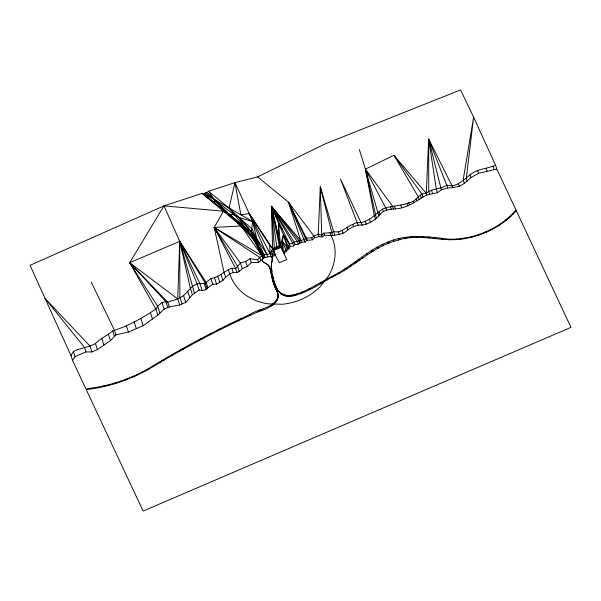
<?xml version="1.0" encoding="UTF-8"?>
<svg xmlns="http://www.w3.org/2000/svg" width="601" height="601" viewBox="0 0 601 601"><rect width="100%" height="100%" fill="white"/><g stroke="black" fill="none" stroke-linecap="round" stroke-linejoin="round"><path stroke-width="0.9" d="M271.351 265.477C271.141 268.331 271.998 259.685 271.457 263.892M271.329 266.694L271.329 265.98M264.846 262.983C260.744 260.601 267.084 263.899 268.271 265.304C271.93 270.127 270.923 276.708 273.147 282.102C273.913 287.766 280.141 293.078 277.211 298.922C271.735 308.598 258.4 308.779 249.881 314.473C214.67 330.512 180.623 349.023 147.583 369.142C128.622 379.757 107.519 386.518 85.92 388.9L72.518 360.292L71.031 355.702L30.05 265.334L163.99 205.865L202.094 193.387L203.889 193.454L207.09 192.41L208.494 191.291L234.961 182.621L257.619 176.889L324.871 144.015L460.561 89.925L473.618 117.18L495.577 165.267L496.802 169.039L570.95 327.365L143.136 511.075L86.236 389.606C108.21 386.961 129.621 379.975 148.913 369.127C183.989 347.859 220.282 328.582 257.769 311.904C267.528 309.154 284.566 301.597 275.739 288.796L276.024 289.404M512.743 214.339L512.758 213.528L513.141 214.031C500.16 226.998 482.971 235.487 464.904 238.522C442.854 242.977 420.482 232.918 398.598 239.987C375.625 245.328 358.639 262.667 338.528 273.793C321.896 281.381 305.571 296.06 286.662 296.203C277.662 294.821 274.83 285.002 272.914 277.392C270.991 267.858 274.064 283.109 275.055 284.16C276.528 290.463 281.711 295.482 288.367 295.527C304.745 294.062 318.583 282.545 333.172 275.829C352.306 266.048 367.699 250.039 387.788 242.09C407.418 233.534 428.881 236.719 449.315 239.243C474.332 239.521 499.393 228.891 516.049 210.125L515.943 211.124L513.141 214.031M272.238 259.031C272.05 260.924 272.922 256.071 270.946 256.357L275.491 255.545L279.36 262.72L286.722 259.557L280.442 245.381L271.367 206.293L300.733 240.475L301.289 242.188L298.366 244.291L294.926 244.532L293.649 246.034L290.17 246.41L289.066 248.498L283.867 253.457M344.711 270.022L344.734 268.85L346.349 269.053M282.2 249.52L282.447 241.196L287.278 247.747L287.887 249.618M272.193 258.235C272.862 255.102 266.574 257.175 264.147 257.724L258.58 262.449L251.271 262.592L247.319 266.498L242.286 268.655L239.243 271.442L236.922 272.441L233.293 272.471L229.77 273.981L225.615 277.256L222.903 280.344L216.6 284.205L212.814 284.281L207.878 287.691L206.173 289.69L202.191 290.546L199.149 290.073L192.433 294.738L185.754 302.393L179.699 304.992L177.731 298.937L179.714 241.332L163.99 205.865L223.459 211.229L229.349 214.234L251.263 232.249L257.897 243.074C247.259 221.145 226.847 206.368 208.494 191.291L214.001 199.186L226.089 212.476L252.946 237.019L263.2 254.794L263.719 256.394L263.185 257.912L264.29 256.912L263.974 255.613M286.662 296.203L286.7 295.346L286.189 295.97M263.035 257.476L262.922 256.056L263.418 255.62M284.686 295.617L284.724 294.881M257.619 176.889L288.51 202.176L306.548 240.43L312.452 239.829L314.488 237.838L319.011 236.644L322.316 236.922L324.495 235.246L332.601 235.682C337.98 234.473 343.764 234.3 347.971 229.792C352.148 226.87 357.009 224.586 362.23 225.112C369.254 223.842 375.783 219.996 380.035 214.339C385.519 207.878 394.511 209.862 401.746 207.848C411.001 205.512 418.514 199.419 426.8 194.949L426.282 193.342L428.663 139.124L452.951 187.61L459.232 186.287L464.34 183.388L470.808 177.626L478.531 173.321L496.802 169.039M264.147 257.724L263.937 257.063L262.855 257.476L263.426 257.731L262.968 257.108L263.794 256.755C264.575 257.536 264.17 255.5 263.719 256.394L263.073 256.529L263.321 256.905M272.148 260.195L272.223 259.504M272.043 260.887L271.697 262.397L272.215 260.165M281.463 247.71L283.432 234.683L271.367 206.293L272.659 248.731L275.311 254.997M416.959 237.32L417.117 236.268L417.725 237.305M271.351 267.377L271.397 266.619M267.64 264.68L266.543 263.877M271.472 268.797L271.449 267.918L271.862 271.306L271.509 268.564M284.957 295.707L285.077 294.993M404.969 238.717L405.217 237.372L406.126 238.484M271.607 262.892L271.787 262.036M499.168 225.277L499.326 224.594L499.934 224.864M267.843 257.033L249.205 213.543L234.961 182.621L229.026 208.066L252.946 237.019L253.96 240.302L261.991 255.688L263.088 259.076M277.677 293.085L277.805 293.521M308.906 289.554L309.169 288.442L310.822 288.675M410.829 237.883L411.167 236.614L412.248 237.59M492.692 229.109L492.873 228.455L493.526 228.65M283.695 252.923L280.442 245.381L283.432 234.683L289.381 243.983L290.17 246.41M294.873 295.647L295.159 294.663L295.925 295.346M371.208 251.992L371.741 250.219L373.259 250.978M464.1 238.762L464.288 238.154L464.904 238.522M338.528 273.793L338.987 272.396L340.166 272.824M262.69 261.232L262.479 260.811L263.253 261.826M289.757 296.428L290.073 295.557L290.591 296.361M283.304 295.091L283.514 294.49L283.77 295.324M278.128 294.903L278.255 295.339M268.557 265.642L267.663 264.53M71.031 355.702L73.382 351.442C80.481 347.934 88.572 347.453 95.439 343.554C100.592 338.491 107.226 335.523 112.725 330.933C128.238 326.012 142.407 318.102 155.854 309.042L157.642 306.247L161.992 302.483L165.861 301.672L167.724 302.168L177.731 298.937L183.553 295.617L192.305 286.527L197.105 283.785L204.13 283.402L206.203 282.523L210.936 278.481C218.862 277.624 224.541 270.833 231.903 268.174L235.667 268.587L240.46 263.035L245.689 261.503L250.031 258.761L257.686 259.7L259.752 257.423L263.959 254.411L267.002 254.463L270.052 253.607L272.659 248.731L274.326 247.604L271.367 206.293L289.381 243.983L288.412 246.493L283.544 252.473L282.447 241.196L286.286 251.15M271.013 272.013L273.252 282.26L273.087 281.644M355.236 263.193L355.972 261.443L356.986 262.028M264.147 255.921L263.155 257.341M422.548 237.365L423.044 236.343L423.269 237.35M434.26 238.537L434.658 237.733L435.019 238.544M268.609 265.492L270.007 267.903L270.871 271.179M398.598 239.987L399.312 238.544L400.304 239.641M449.022 239.807L449.315 239.243L449.766 239.769M272.884 256.011L272.358 254.388L273.861 251.564L272.659 248.731L249.205 213.543L240.858 214.827L234.961 182.621M332.315 277.369L333.172 275.829L333.931 276.513M471.394 237.207L471.71 236.644L472.288 236.944M226.089 212.476L202.094 193.387L223.459 211.229L214.159 227.411L224.06 272.463L225.615 277.256M320.423 283.867L321.31 282.365L322.932 282.53M485.676 232.437L486.074 231.768L486.75 232.009M478.659 235.081L478.997 234.51L479.493 234.833M72.518 360.292L75.065 356.626L85.958 351.946L91.961 351.946L97.407 349.609L110.419 340.624L115.903 334.885L128.411 332.053L143.173 325.712L157.823 315.097L155.854 309.042L129.673 262.705L163.99 205.865M274.131 281.884L274.394 282.643M270.638 270.067L270.713 270.473M263.937 257.063L264.312 256.432L263.719 256.394M301.882 292.8L303.002 291.305L304.121 291.778M146.704 370.239L147.583 369.142L148.913 369.127M441.359 239.483L441.915 238.807L442.554 239.431M428.145 237.763L428.904 236.832L429.324 237.756M136.187 375.617L137.066 374.543L138.395 374.506M265.349 263.193L266.003 263.486M301.289 242.188L305.143 242.068L306.548 240.43M289.381 243.983L292.71 243.142L294.137 242.113L304.354 239.649L305.796 238.116L311.776 237.756L313.91 236.065L318.23 234.225L321.738 235.149L323.819 233.165L331.624 232.67L333.51 231.543C341.24 233.646 346.206 226.712 352.81 224.383C356.611 221.453 361.299 223.79 365.205 221.288C371.981 218.636 376.699 213.092 382.544 209.088C391.003 205.512 400.281 206.286 408.77 202.807C416.102 202.161 418.627 193.041 426.282 193.342C431.961 188.173 440.571 189.503 446.889 185.131L452.418 185.964C459.307 184.229 464.656 179.361 469.929 174.914C477.262 168.761 487.095 168.904 495.577 165.267M456.302 239.581L456.798 239.018L457.564 239.521M179.399 351.292L181.096 349.489L183.433 349.083M198.706 340.729L200.418 338.919L202.8 338.603M160.369 362.29L162.067 360.495L164.351 359.999M218.291 330.603L220.011 328.8L222.438 328.567M238.139 320.926L239.867 319.131L242.781 318.763M113.98 383.941L114.904 383.01L116.324 383.13M125.211 380.095L126.15 379.178L127.555 379.284M157.823 315.097L164.148 309.109L169.264 306.916L179.699 304.992M257.769 311.904L259.963 309.936L262.75 309.703M278.165 296.804L278.105 297.225M102.486 386.811L103.417 386.007L104.905 386.315M277.038 288.871L277.249 289.299M515.943 211.124L516.349 210.801M426.8 194.949L437.46 192.696L441.314 189.781L447.805 187.963L452.951 187.61M272.809 276.896L272.914 277.392M274.326 247.604L280.442 245.381L278.571 223.249L282.32 229.206M264.147 256.68L264.778 256.334M270.878 271.697L271.051 272.23M375.467 219.32L374.333 215.834L365.4 169.159L393.925 155.268L426.282 193.342M273.275 250.64L281.065 247.296M159.881 313.151L157.642 306.247L129.673 262.705L179.714 241.332L206.203 282.523L207.878 287.691M277.114 299.824L276.715 299.846L277.061 300.2M272.659 248.731L269.676 245.103L249.205 213.543L270.052 253.607L272.358 254.388L275.063 254.238L275.491 255.545M207.09 192.41L229.349 214.234L248.288 231.498L241.136 226.006L214.159 227.411L235.667 268.587L236.922 272.441M277.865 297.968L277.805 298.389M229.349 214.234L234.322 214.925L239.085 217.479L252.698 221.581L258.783 247.139L261.991 255.688L214.159 227.411L237.62 266.446L239.243 271.442M363.079 257.806L361.464 257.581L362.2 258.392M280.179 292.957L281.14 293.979M262.554 260.902L262.028 259.775M91.78 388.156L93.283 388.509M278.165 291.012L278.376 291.447M276.618 300.883L276.129 300.74L276.4 301.259M360.029 259.917L358.714 259.512L359.158 260.503M389.486 242.789L387.788 242.09L388.021 243.518M502.947 222.655L502.353 222.408L502.579 222.956M274.499 303.475L273.913 303.144L274.281 303.858M252.946 237.019L251.263 232.249L252.698 221.581L203.889 193.454L248.288 231.498M378.352 248.04L376.88 247.154L377.315 248.551M506.515 219.966L506.027 219.665L506.14 220.274M509.565 217.359L509.055 217.036L509.137 217.697M383.641 245.373L382.236 244.442L382.589 245.892M273.38 279.27L273.575 280.036M205.489 192.929L234.322 214.925M275.897 301.912L275.461 301.589L275.679 302.288M167.769 307.554L165.861 301.672L129.673 262.705L177.731 298.937M223.459 211.229C239.679 224.038 255.838 238.83 264.988 257.566M243.63 225.976L239.085 217.479L251.887 228.741L263.959 254.411M271.787 270.878L272.366 274.372M273.62 304.384L273.042 303.836L273.335 304.647M271.937 277.271L271.832 276.655M129.673 262.705L167.724 302.168L169.264 306.916M275.784 286.249L276.212 287.113M277.144 291.77L276.858 291.162M272.553 279.781L272.396 279.157M239.085 217.479L251.263 232.249L262.434 255.628M276.723 246.876L271.367 206.293L299.02 240.761L299.824 243.24M272.629 305.128L272.11 304.467L272.351 305.391M274.725 302.393L275.115 302.904M262.855 257.476L263.185 257.912L262.705 257.04M279.18 245.471L271.367 206.293L297.495 241.617L298.366 244.291M359.398 149.641L365.4 169.159L392.528 206.158L393.437 208.953M241.136 226.006L261.991 255.688M292.311 296.225L291.785 295.414L291.891 296.255M267.002 254.463L257.01 238.995L251.586 231.813L257.453 241.039M280.442 245.381L271.367 206.293L294.137 242.113L294.926 244.532M271.599 305.811L271.126 305.023L271.254 305.962M271.367 206.293L292.71 243.142L293.649 246.034M272.516 275.453L272.621 275.949M376.324 218.065L365.4 169.159L386.811 210.057M286.7 295.346L287.188 296.27M460.546 238.582L460.832 239.145M97.61 387.187L97.895 387.75M91.262 282.132L114.355 330.129L115.903 334.885M120.561 381.192L120.793 381.695M109.187 384.61L109.465 385.211M393.49 240.122L394.001 241.234M366.865 253.614L367.346 254.674M414.142 236.441L414.6 237.455M327.275 279.149L327.658 279.991M296.774 294.054L297.149 294.888M270.097 305.511L270.473 306.337M249.881 314.473L250.249 315.292M229.905 323.909L230.266 324.698M275.063 254.238L273.861 251.564L271.351 251.173L272.358 254.388M210.177 333.803L210.523 334.562M190.72 344.148L191.043 344.861M171.548 354.936L171.841 355.604M350.391 265.199L350.826 266.16M315.27 285.46L315.645 286.316M152.662 366.167L152.932 366.768M131.649 376.962L131.904 377.526M486.074 231.768L486.284 232.256M510.97 215.383L511.211 215.932M142.377 371.936L142.595 372.447M335.118 274.68L335.471 275.604M505.381 220.221L505.584 220.755M493 166.222L494.09 169.58M486.164 168.295L487.043 171.007M477.555 170.331L478.531 173.321M469.929 174.914L470.808 177.626M467.172 181.179L466.286 178.467L473.618 117.18L463.198 179.872L464.34 183.388M458.473 183.936L459.232 186.287M447.805 187.963L428.663 139.124L428.746 191.373L429.677 194.228M441.314 189.781L428.663 139.124L436.356 189.292L437.46 192.696M431.45 190.111L432.547 193.507M422.939 197.06L422.015 194.206L393.925 155.268L418.251 196.767L419.122 199.449M420.309 195.137L421.233 197.992M416.38 198.954L417.011 200.907M413.188 201.305L413.713 202.913M408.77 202.807L409.409 204.761M406.997 203.521L407.778 205.918M400.837 205.054L401.746 207.848M394.557 206.323L395.466 209.118M390.5 206.706L391.296 209.163M382.544 209.088L383.348 211.544M379.103 211.477L380.035 214.339M378.87 216.007L365.4 169.159M369.397 219.11L370.449 222.347M365.205 221.288L366.152 224.196M362.23 225.112L340.376 178.82L358.151 225.18M352.81 224.383L353.501 226.502M347.115 227.14L347.971 229.792M342.224 230.724L343.013 233.165M338.34 231.738L339.317 234.751M334.584 234.833L320.295 186.888L318.23 234.225L319.011 236.644M332.601 235.682L320.295 186.888L321.738 235.149L322.316 236.922M329.911 232.782L333.067 239.994A54.375 46.66 -18 0 1 328.296 276.295L319.957 286.955A54.375 46.66 -18 0 1 282.222 304.271L268.271 303.851A54.375 46.66 -18 0 1 229.77 273.981L228.372 269.691M323.819 233.165L324.495 235.246M314.488 237.838L313.91 236.065L288.51 202.176L300.733 240.475M311.776 237.756L312.452 239.829M307.652 240.693L288.51 202.176L305.143 242.068M289.066 248.498L283.432 234.683L287.278 247.747M273.966 251.939L274.161 252.525M270.976 256.454L270.052 253.607L269.676 245.103M260.819 260.714L259.752 257.423L214.159 227.411L240.46 263.035L242.286 268.655M257.686 259.7L258.58 262.449M250.031 258.761L251.271 262.592M245.689 261.503L247.319 266.498M231.903 268.174L233.293 272.471M221.018 274.544L222.903 280.344M217.712 275.987L219.756 282.275M214.587 277.993L216.6 284.205M210.936 278.481L212.814 284.281M207.022 288.69L205.084 282.725L179.714 241.332L179.894 297.352L182.05 303.978M204.13 283.402L206.173 289.69M202.191 290.546L199.99 283.777L179.714 241.332L190.464 288.683L192.433 294.738M199.149 290.073L197.105 283.785L179.714 241.332L194.499 293.303M187.677 291.087L189.833 297.713M183.553 295.617L185.754 302.393M161.992 302.483L164.148 309.109M150.325 312.34L152.481 318.973M140.934 318.808L143.173 325.712M134.091 321.745L136.329 328.649M126.443 325.997L128.411 332.053M112.725 330.933L114.49 336.357M108.36 334.276L110.419 340.624M101.727 338.401L103.913 345.117M95.439 343.554L97.407 349.609M91.961 351.946L90.082 346.176L44.977 298.366L84.478 347.408L85.958 351.946M73.382 351.442L75.065 356.626M272.471 275.153L272.614 275.619M214.001 199.186L214.985 202.965M282.049 293.836L282.185 294.588M271.351 274.154L271.449 274.755M270.142 268.234L270.21 268.639M295.159 294.663L295.294 295.617M293.483 295.121L293.604 296M288.367 295.527L288.457 296.413M280.682 293.04L280.72 293.581M271.412 267.272L271.397 268.061M278.571 223.249L278.594 236.261M280.562 246.117L273.019 249.347L273.23 249.993L280.765 246.756L280.562 246.117M274.056 284.581L273.861 284.1L274.056 284.581M274.988 287.015L274.74 286.392L274.988 287.015"/></g></svg>
